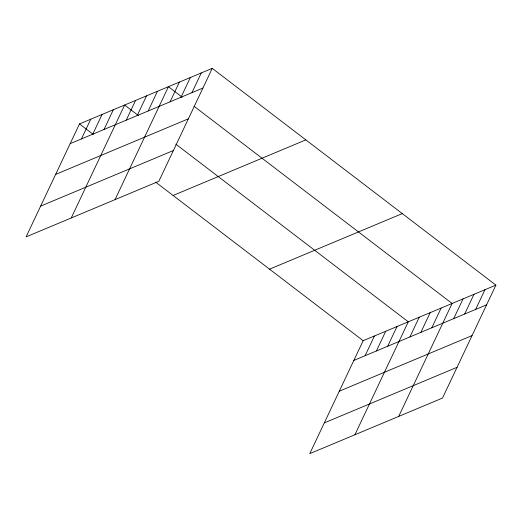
<?xml version="1.0" encoding="UTF-8"?>
<svg xmlns="http://www.w3.org/2000/svg" width="522" height="522" viewBox="0 0 522 522"><rect width="100%" height="100%" fill="white"/><g stroke="black" fill="none" stroke-linecap="round" stroke-linejoin="round"><path stroke-width="0.78" d="M212.239 68.349L79.488 123.929L26.1 236.871L158.845 181.291L212.239 68.349L495.9 285.129L442.512 398.071L309.761 453.651L363.155 340.709L495.9 285.129M81.452 138.924L90.769 119.205M92.733 134.2L102.058 114.481M104.015 129.476L113.339 109.757M71.233 217.974L124.621 105.033L138.35 115.525M126.252 120.164L135.576 100.446M137.208 115.577L146.525 95.859M148.157 110.99L157.474 91.272M115.042 199.632L168.43 86.691L182.158 97.183M170.061 101.823L179.379 82.104M181.01 97.236L190.334 77.517M191.965 92.648L201.283 72.93M365.113 355.704L374.437 335.985M376.401 350.98L385.719 331.261M387.683 346.256L397.001 326.537M354.901 434.754L408.289 321.813L175.797 144.137M409.92 336.944L419.238 317.226M420.869 332.357L430.193 312.639M431.818 327.77L441.142 308.052M398.704 416.412L452.091 303.471L194.014 106.24M453.722 318.603L463.047 298.884M464.678 314.016L473.996 294.297M475.627 309.429L484.951 289.71M70.17 143.648L202.914 88.061M55.626 174.413L188.37 118.827M40.644 206.112L173.389 150.525M173.095 195.469L305.846 139.883M269.541 269.169L402.292 213.589M353.831 360.428L486.582 304.848M339.287 391.193L472.038 335.607M324.306 422.892L457.057 367.305M79.488 123.929L93.216 134.422M155.621 182.113L363.155 340.709"/></g></svg>
